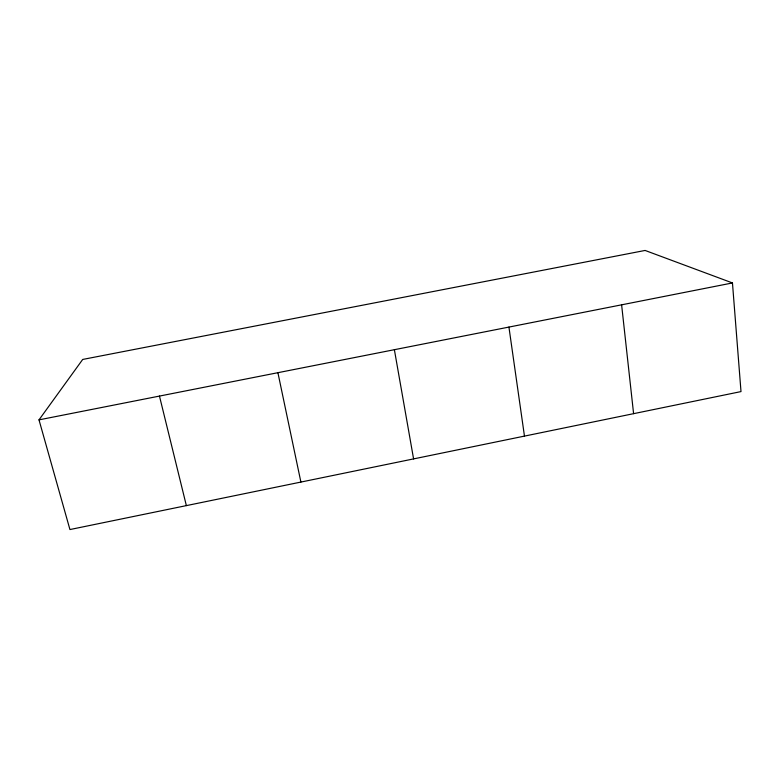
<?xml version="1.0" encoding="UTF-8"?>
<svg xmlns="http://www.w3.org/2000/svg" width="780" height="780" viewBox="0 0 780 780"><rect width="100%" height="100%" fill="white"/><g stroke="black" fill="none" stroke-linecap="round" stroke-linejoin="round"><path stroke-width="1.17" d="M39 419.864L82.699 359.444L645.089 250.448L732.459 282.945L741 391.589L69.937 529.552L39 419.864L732.459 282.945M159.461 396.074L186.361 505.616M277.904 372.694L300.895 482.069M394.378 349.694L413.585 458.903M508.93 327.073L524.462 436.108M621.611 304.834L633.594 413.673"/></g></svg>
